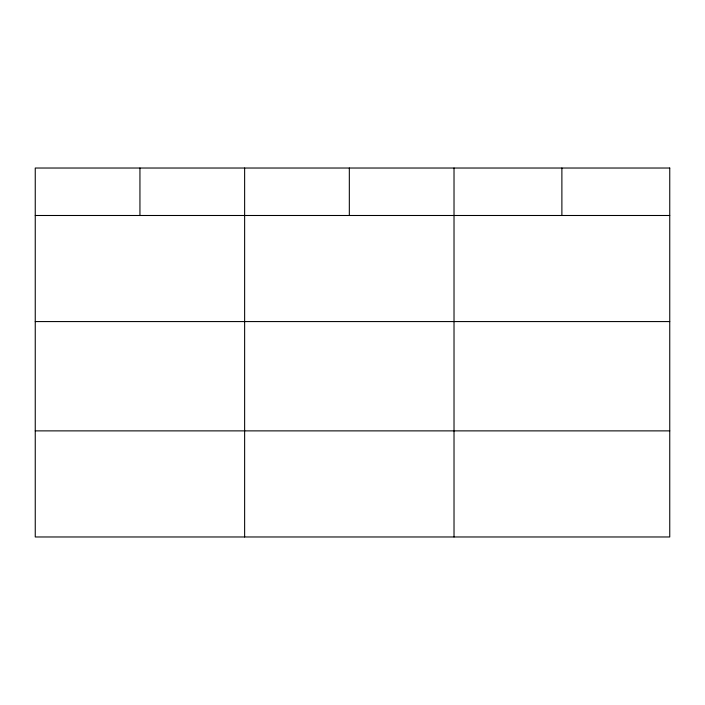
<?xml version="1.0" encoding="UTF-8"?>
<svg xmlns="http://www.w3.org/2000/svg" width="705" height="705" viewBox="0 0 705 705"><rect width="100%" height="100%" fill="white"/><g stroke="black" fill="none" stroke-linecap="round" stroke-linejoin="round"><path stroke-width="1.06" d="M35.25 215.492L669.75 215.492M35.25 321.577L669.75 321.577M35.25 430.878L669.75 430.878M561.885 168.028L561.885 215.492M454.02 168.028L454.02 536.972M349.327 168.028L349.327 215.492M244.635 168.028L244.635 536.972M139.942 168.028L139.942 215.492M669.75 168.028L35.25 168.028L35.25 536.972L669.75 536.972L669.75 168.028"/></g></svg>
